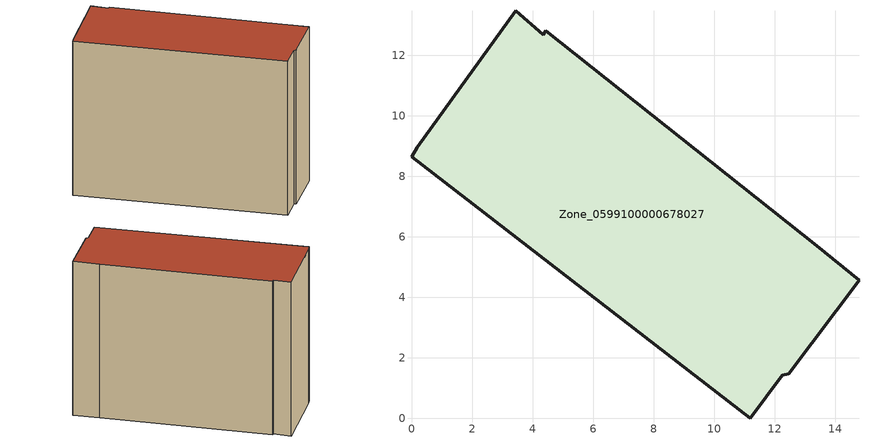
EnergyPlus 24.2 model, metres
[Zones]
Zone_0599100000678027
 floor ground (C_G): 0,8.65 0.2,8.97 3.44,13.48 4.35,12.68 4.45,12.81 13.4,5.71 14.79,4.57 12.46,1.48 12.26,1.42 11.2,0 z0
 wall outside (C_F): 14.79,4.57 13.4,5.71 4.45,12.81 4.35,12.68 3.44,13.48 0.2,8.97 0,8.65 11.2,0 12.26,1.42 12.46,1.48 14.79,4.57 z0:10.69
 roof outside (C_R): 0.2,8.97 0,8.65 11.2,0 12.26,1.42 12.46,1.48 14.79,4.57 13.4,5.71 4.45,12.81 4.35,12.68 3.44,13.48 z10.69
[BUILDING]
Pand.0599100000678027: North Axis=0; Terrain=City; Loads Convergence Tolerance Value=0.04; Temperature Convergence Tolerance Value=0.4; Solar Distribution=FullExterior; Maximum Number of Warmup Days=25; Minimum Number of Warmup Days=1
[Site:Location]
Rotterdam.The.Hague.AP_ZH_NLD Design_Conditions: Latitude=51.96; Longitude=4.45; Time Zone=1; Elevation=-4.5
[SITE:GROUNDTEMPERATURE:BUILDINGSURFACE]
18, 18, 18, 18, 18, 18, 18, 18, 18, 18, 18, 18
[MATERIAL] Thermal Absorptance=0.9; Solar Absorptance=0.7; Visible Absorptance=0.7
Name | Roughness | Thickness | Conductivity | Density | Specific Heat
G.TI.1946 | MediumSmooth | 0.15 | 1 | 540 | 1210
F.TI.1946 | Rough | 0.3 | 0.857143 | 1920 | 840
R.TI.1946 | MediumRough | 0.2 | 0.1 | 1500 | 1000
[CONSTRUCTION]
C_G: G.TI.1946
C_F: F.TI.1946
C_R: R.TI.1946
[ZONE]
Zone_0599100000678027: Type=1; Multiplier=1; Ceiling Height=Autocalculate; Volume=Autocalculate; Floor Area=autocalculate; Part of Total Floor Area=Yes
[ZONEINFILTRATION:DESIGNFLOWRATE]
Infil_Zone_0599100000678027: Zone or ZoneList or Space or SpaceList=Zone_0599100000678027; Schedule=AlwaysOn; Design Flow Rate Calculation Method=Flow/Area; Flow Rate per Floor Area=0.003; Constant Term Coefficient=1; Temperature Term Coefficient=0; Velocity Term Coefficient=0; Velocity Squared Term Coefficient=0
[HVACTEMPLATE:ZONE:IDEALLOADSAIRSYSTEM]
Zone_0599100000678027: Maximum Heating Supply Air Temperature=50; Minimum Cooling Supply Air Temperature=13; Maximum Heating Supply Air Humidity Ratio=0.0156; Minimum Cooling Supply Air Humidity Ratio=0.0077; Heating Limit=NoLimit; Cooling Limit=NoLimit; Dehumidification Control Type=ConstantSensibleHeatRatio; Cooling Sensible Heat Ratio=0.7; Dehumidification Setpoint=60; Humidification Control Type=None; Humidification Setpoint=30; Outdoor Air Method=None; Outdoor Air Flow Rate per Person=0.00944; Outdoor Air Flow Rate per Zone Floor Area=0; Outdoor Air Flow Rate per Zone=0; Demand Controlled Ventilation Type=None; Outdoor Air Economizer Type=NoEconomizer; Heat Recovery Type=None; Sensible Heat Recovery Effectiveness=0.7; Latent Heat Recovery Effectiveness=0.65
[ZONECONTROL:THERMOSTAT]
ThermostatControl_Zone_0599100000678027: Zone or ZoneList=Zone_0599100000678027; Control Type Schedule=DualSetpointControlType; Control 1=Thermostat_Zone_0599100000678027; Temperature Difference Between Cutout And Setpoint=0
[THERMOSTATSETPOINT:DUALSETPOINT]
Thermostat_Zone_0599100000678027: Heating Setpoint Temperature Schedule=HeatingSetpoint_Zone_0599100000678027; Cooling Setpoint Temperature Schedule=CoolingSetpoint_Zone_0599100000678027
[SCHEDULE:COMPACT]
HeatingSetpoint_Zone_0599100000678027: Through: 12/31, For: AllDays, Until: 24:00, 21
CoolingSetpoint_Zone_0599100000678027: Through: 12/31, For: AllDays, Until: 24:00, 24
DualSetpointControlType: Through: 12/31, For: AllDays, Until: 24:00, 4
AlwaysOn: Through: 12/31, For: AllDays, Until: 24:00, 1
